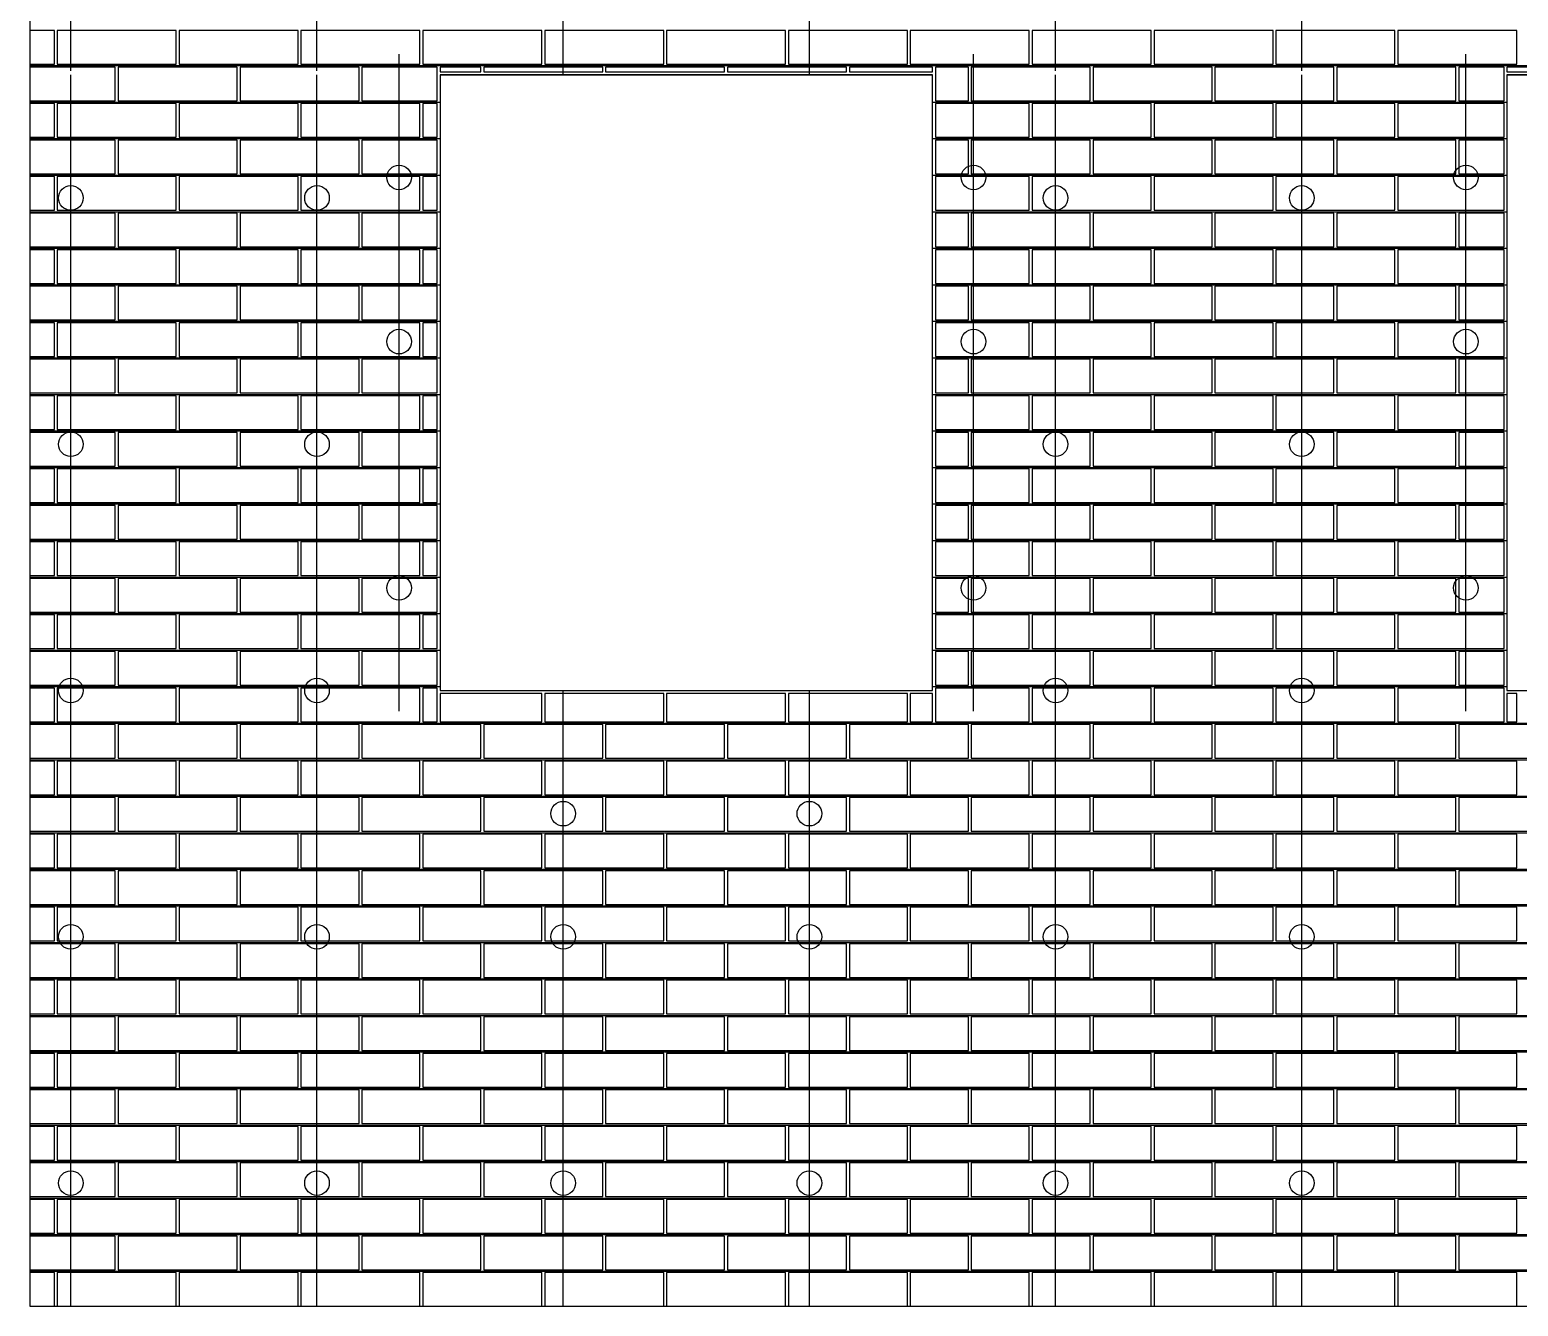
# Model space of a CAD drawing. Header units: millimetres. Extents: x 0 to 6000, y 0 to 6000.
# Drawn here: x 0 to 3628, y 0 to 3110 of the extents above; entities that cross this region are included whole.
import ezdxf

# ---------------------------------------------------------------- set-up
doc = ezdxf.new("R2010")
doc.units = ezdxf.units.MM
for name, color, linetype in [('SOURCE_OUTER', 7, 'Continuous'), ('SOURCE_WINDOWS', 4, 'Continuous'), ('TUTORIAL_BRACKETS', 1, 'Continuous'), ('TUTORIAL_CUT', 32, 'Continuous'), ('TUTORIAL_RAILS', 5, 'Continuous'), ('TUTORIAL_SHINA', 3, 'Continuous'), ('TUTORIAL_TILES', 30, 'Continuous')]:
    doc.layers.add(name, color=color, linetype=linetype)

msp = doc.modelspace()

# ---------------------------------------------------------------- linework, layer by layer
at = {"layer": 'SOURCE_OUTER'}
msp.add_lwpolyline([(0, 0), (6000, 0), (6000, 6000), (0, 6000)], close=True, dxfattribs=at)
at = {"layer": 'SOURCE_WINDOWS'}
for points in [[(1000, 1500), (2200, 1500), (2200, 3000), (1000, 3000)], [(3600, 1500), (4800, 1500), (4800, 3000), (3600, 3000)]]:
    msp.add_lwpolyline(points, close=True, dxfattribs=at)
at = {"layer": 'TUTORIAL_BRACKETS'}
for centre in [(900, 2750), (2300, 2750), (3500, 2750), (100, 2700), (700, 2700), (2500, 2700), (3100, 2700), (900, 2350), (2300, 2350), (3500, 2350), (100, 2100), (700, 2100), (2500, 2100), (3100, 2100), (900, 1750), (2300, 1750), (3500, 1750), (100, 1500), (700, 1500), (2500, 1500), (3100, 1500), (1300, 1200), (1900, 1200), (100, 900), (700, 900), (1300, 900), (1900, 900), (2500, 900), (3100, 900), (100, 300), (700, 300), (1300, 300), (1900, 300), (2500, 300), (3100, 300)]:
    msp.add_circle(centre, 30, dxfattribs=at)
at = {"layer": 'TUTORIAL_CUT'}
for points in [[(0, 3026), (60, 3026), (60, 3108), (0, 3108)], [(0, 2937), (208.5, 2937), (208.5, 3019), (0, 3019)], [(809.5, 2937), (993, 2937), (993, 3019), (809.5, 3019)], [(1000, 3007), (1099.5, 3007), (1099.5, 3019), (1000, 3019)], [(1106.5, 3007), (1396.5, 3007), (1396.5, 3019), (1106.5, 3019)], [(1403.5, 3007), (1693.5, 3007), (1693.5, 3019), (1403.5, 3019)], [(1700.5, 3007), (1990.5, 3007), (1990.5, 3019), (1700.5, 3019)], [(1997.5, 3007), (2200, 3007), (2200, 3019), (1997.5, 3019)], [(2207, 2937), (2287.5, 2937), (2287.5, 3019), (2207, 3019)], [(3482.5, 2937), (3593, 2937), (3593, 3019), (3482.5, 3019)], [(3600, 3007), (3772.5, 3007), (3772.5, 3019), (3600, 3019)], [(0, 2848), (60, 2848), (60, 2930), (0, 2930)], [(958, 2848), (993, 2848), (993, 2930), (958, 2930)], [(2207, 2848), (2436, 2848), (2436, 2930), (2207, 2930)], [(3334, 2848), (3593, 2848), (3593, 2930), (3334, 2930)], [(0, 2759), (208.5, 2759), (208.5, 2841), (0, 2841)], [(809.5, 2759), (993, 2759), (993, 2841), (809.5, 2841)], [(2207, 2759), (2287.5, 2759), (2287.5, 2841), (2207, 2841)], [(3482.5, 2759), (3593, 2759), (3593, 2841), (3482.5, 2841)], [(0, 2670), (60, 2670), (60, 2752), (0, 2752)], [(958, 2670), (993, 2670), (993, 2752), (958, 2752)], [(2207, 2670), (2436, 2670), (2436, 2752), (2207, 2752)], [(3334, 2670), (3593, 2670), (3593, 2752), (3334, 2752)], [(0, 2581), (208.5, 2581), (208.5, 2663), (0, 2663)], [(809.5, 2581), (993, 2581), (993, 2663), (809.5, 2663)], [(2207, 2581), (2287.5, 2581), (2287.5, 2663), (2207, 2663)], [(3482.5, 2581), (3593, 2581), (3593, 2663), (3482.5, 2663)], [(0, 2492), (60, 2492), (60, 2574), (0, 2574)], [(958, 2492), (993, 2492), (993, 2574), (958, 2574)], [(2207, 2492), (2436, 2492), (2436, 2574), (2207, 2574)], [(3334, 2492), (3593, 2492), (3593, 2574), (3334, 2574)], [(0, 2403), (208.5, 2403), (208.5, 2485), (0, 2485)], [(809.5, 2403), (993, 2403), (993, 2485), (809.5, 2485)], [(2207, 2403), (2287.5, 2403), (2287.5, 2485), (2207, 2485)], [(3482.5, 2403), (3593, 2403), (3593, 2485), (3482.5, 2485)], [(0, 2314), (60, 2314), (60, 2396), (0, 2396)], [(958, 2314), (993, 2314), (993, 2396), (958, 2396)], [(2207, 2314), (2436, 2314), (2436, 2396), (2207, 2396)], [(3334, 2314), (3593, 2314), (3593, 2396), (3334, 2396)], [(0, 2225), (208.5, 2225), (208.5, 2307), (0, 2307)], [(809.5, 2225), (993, 2225), (993, 2307), (809.5, 2307)], [(2207, 2225), (2287.5, 2225), (2287.5, 2307), (2207, 2307)], [(3482.5, 2225), (3593, 2225), (3593, 2307), (3482.5, 2307)], [(0, 2136), (60, 2136), (60, 2218), (0, 2218)], [(958, 2136), (993, 2136), (993, 2218), (958, 2218)], [(2207, 2136), (2436, 2136), (2436, 2218), (2207, 2218)], [(3334, 2136), (3593, 2136), (3593, 2218), (3334, 2218)], [(0, 2047), (208.5, 2047), (208.5, 2129), (0, 2129)], [(809.5, 2047), (993, 2047), (993, 2129), (809.5, 2129)], [(2207, 2047), (2287.5, 2047), (2287.5, 2129), (2207, 2129)], [(3482.5, 2047), (3593, 2047), (3593, 2129), (3482.5, 2129)], [(0, 1958), (60, 1958), (60, 2040), (0, 2040)], [(958, 1958), (993, 1958), (993, 2040), (958, 2040)], [(2207, 1958), (2436, 1958), (2436, 2040), (2207, 2040)], [(3334, 1958), (3593, 1958), (3593, 2040), (3334, 2040)], [(0, 1869), (208.5, 1869), (208.5, 1951), (0, 1951)], [(809.5, 1869), (993, 1869), (993, 1951), (809.5, 1951)], [(2207, 1869), (2287.5, 1869), (2287.5, 1951), (2207, 1951)], [(3482.5, 1869), (3593, 1869), (3593, 1951), (3482.5, 1951)], [(0, 1780), (60, 1780), (60, 1862), (0, 1862)], [(958, 1780), (993, 1780), (993, 1862), (958, 1862)], [(2207, 1780), (2436, 1780), (2436, 1862), (2207, 1862)], [(3334, 1780), (3593, 1780), (3593, 1862), (3334, 1862)], [(0, 1691), (208.5, 1691), (208.5, 1773), (0, 1773)], [(809.5, 1691), (993, 1691), (993, 1773), (809.5, 1773)], [(2207, 1691), (2287.5, 1691), (2287.5, 1773), (2207, 1773)], [(3482.5, 1691), (3593, 1691), (3593, 1773), (3482.5, 1773)], [(0, 1602), (60, 1602), (60, 1684), (0, 1684)], [(958, 1602), (993, 1602), (993, 1684), (958, 1684)], [(2207, 1602), (2436, 1602), (2436, 1684), (2207, 1684)], [(3334, 1602), (3593, 1602), (3593, 1684), (3334, 1684)], [(0, 1513), (208.5, 1513), (208.5, 1595), (0, 1595)], [(809.5, 1513), (993, 1513), (993, 1595), (809.5, 1595)], [(2207, 1513), (2287.5, 1513), (2287.5, 1595), (2207, 1595)], [(3482.5, 1513), (3593, 1513), (3593, 1595), (3482.5, 1595)], [(0, 1424), (60, 1424), (60, 1506), (0, 1506)], [(958, 1424), (993, 1424), (993, 1506), (958, 1506)], [(1000, 1424), (1248, 1424), (1248, 1493), (1000, 1493)], [(1255, 1424), (1545, 1424), (1545, 1493), (1255, 1493)], [(1552, 1424), (1842, 1424), (1842, 1493), (1552, 1493)], [(1849, 1424), (2139, 1424), (2139, 1493), (1849, 1493)], [(2146, 1424), (2200, 1424), (2200, 1493), (2146, 1493)], [(2207, 1424), (2436, 1424), (2436, 1506), (2207, 1506)], [(3334, 1424), (3593, 1424), (3593, 1506), (3334, 1506)], [(3600, 1424), (3624, 1424), (3624, 1493), (3600, 1493)], [(0, 1335), (208.5, 1335), (208.5, 1417), (0, 1417)], [(0, 1246), (60, 1246), (60, 1328), (0, 1328)], [(0, 1157), (208.5, 1157), (208.5, 1239), (0, 1239)], [(0, 1068), (60, 1068), (60, 1150), (0, 1150)], [(0, 979), (208.5, 979), (208.5, 1061), (0, 1061)], [(0, 890), (60, 890), (60, 972), (0, 972)], [(0, 801), (208.5, 801), (208.5, 883), (0, 883)], [(0, 712), (60, 712), (60, 794), (0, 794)], [(0, 623), (208.5, 623), (208.5, 705), (0, 705)], [(0, 534), (60, 534), (60, 616), (0, 616)], [(0, 445), (208.5, 445), (208.5, 527), (0, 527)], [(0, 356), (60, 356), (60, 438), (0, 438)], [(0, 267), (208.5, 267), (208.5, 349), (0, 349)], [(0, 178), (60, 178), (60, 260), (0, 260)], [(0, 89), (208.5, 89), (208.5, 171), (0, 171)], [(0, 0), (60, 0), (60, 82), (0, 82)]]:
    msp.add_lwpolyline(points, close=True, dxfattribs=at)
at = {"layer": 'TUTORIAL_RAILS'}
for p, q in [((100, 3010), (100, 6000)), ((700, 3010), (700, 6000)), ((1300, 3000), (1300, 6000)), ((1900, 3000), (1900, 6000)), ((2500, 3010), (2500, 6000)), ((3100, 3010), (3100, 6000)), ((900, 1450), (900, 3050)), ((2300, 1450), (2300, 3050)), ((3500, 1450), (3500, 3050)), ((100, 0), (100, 3000)), ((700, 0), (700, 3000)), ((2500, 0), (2500, 3000)), ((3100, 0), (3100, 3000)), ((1300, 0), (1300, 1500)), ((1900, 0), (1900, 1500))]:
    msp.add_line(p, q, dxfattribs=at)
at = {"layer": 'TUTORIAL_SHINA'}
for p, q in [((0, 3022.5), (2500, 3022.5)), ((2500, 3022.5), (4900, 3022.5)), ((1000, 3000), (2200, 3000)), ((3600, 3000), (4800, 3000)), ((0, 2933.5), (1000, 2933.5)), ((2200, 2933.5), (3600, 2933.5)), ((0, 2844.5), (1000, 2844.5)), ((2200, 2844.5), (3600, 2844.5)), ((0, 2755.5), (1000, 2755.5)), ((2200, 2755.5), (3600, 2755.5)), ((0, 2666.5), (1000, 2666.5)), ((2200, 2666.5), (3600, 2666.5)), ((0, 2577.5), (1000, 2577.5)), ((2200, 2577.5), (3600, 2577.5)), ((0, 2488.5), (1000, 2488.5)), ((2200, 2488.5), (3600, 2488.5)), ((0, 2399.5), (1000, 2399.5)), ((2200, 2399.5), (3600, 2399.5)), ((0, 2310.5), (1000, 2310.5)), ((2200, 2310.5), (3600, 2310.5)), ((0, 2221.5), (1000, 2221.5)), ((2200, 2221.5), (3600, 2221.5)), ((0, 2132.5), (1000, 2132.5)), ((2200, 2132.5), (3600, 2132.5)), ((0, 2043.5), (1000, 2043.5)), ((2200, 2043.5), (3600, 2043.5)), ((0, 1954.5), (1000, 1954.5)), ((2200, 1954.5), (3600, 1954.5)), ((0, 1865.5), (1000, 1865.5)), ((2200, 1865.5), (3600, 1865.5)), ((0, 1776.5), (1000, 1776.5)), ((2200, 1776.5), (3600, 1776.5)), ((0, 1687.5), (1000, 1687.5)), ((2200, 1687.5), (3600, 1687.5)), ((0, 1598.5), (1000, 1598.5)), ((2200, 1598.5), (3600, 1598.5)), ((0, 1509.5), (1000, 1509.5)), ((1000, 1500), (2200, 1500)), ((2200, 1509.5), (3600, 1509.5)), ((3600, 1500), (4800, 1500)), ((0, 1420.5), (2500, 1420.5)), ((2500, 1420.5), (4900, 1420.5)), ((0, 1331.5), (2500, 1331.5)), ((2500, 1331.5), (4900, 1331.5)), ((0, 1242.5), (2500, 1242.5)), ((2500, 1242.5), (4900, 1242.5)), ((0, 1153.5), (2500, 1153.5)), ((2500, 1153.5), (4900, 1153.5)), ((0, 1064.5), (2500, 1064.5)), ((2500, 1064.5), (4900, 1064.5)), ((0, 975.5), (2500, 975.5)), ((2500, 975.5), (4900, 975.5)), ((0, 886.5), (2500, 886.5)), ((2500, 886.5), (4900, 886.5)), ((0, 797.5), (2500, 797.5)), ((2500, 797.5), (4900, 797.5)), ((0, 708.5), (2500, 708.5)), ((2500, 708.5), (4900, 708.5)), ((0, 619.5), (2500, 619.5)), ((2500, 619.5), (4900, 619.5)), ((0, 530.5), (2500, 530.5)), ((2500, 530.5), (4900, 530.5)), ((0, 441.5), (2500, 441.5)), ((2500, 441.5), (4900, 441.5)), ((0, 352.5), (2500, 352.5)), ((2500, 352.5), (4900, 352.5)), ((0, 263.5), (2500, 263.5)), ((2500, 263.5), (4900, 263.5)), ((0, 174.5), (2500, 174.5)), ((2500, 174.5), (4900, 174.5)), ((0, 85.5), (2500, 85.5)), ((2500, 85.5), (4900, 85.5)), ((0, 0), (2500, 0)), ((2500, 0), (4900, 0))]:
    msp.add_line(p, q, dxfattribs=at)
at = {"layer": 'TUTORIAL_TILES'}
for points in [[(67, 3026), (357, 3026), (357, 3108), (67, 3108)], [(364, 3026), (654, 3026), (654, 3108), (364, 3108)], [(661, 3026), (951, 3026), (951, 3108), (661, 3108)], [(958, 3026), (1248, 3026), (1248, 3108), (958, 3108)], [(1255, 3026), (1545, 3026), (1545, 3108), (1255, 3108)], [(1552, 3026), (1842, 3026), (1842, 3108), (1552, 3108)], [(1849, 3026), (2139, 3026), (2139, 3108), (1849, 3108)], [(2146, 3026), (2436, 3026), (2436, 3108), (2146, 3108)], [(2443, 3026), (2733, 3026), (2733, 3108), (2443, 3108)], [(2740, 3026), (3030, 3026), (3030, 3108), (2740, 3108)], [(3037, 3026), (3327, 3026), (3327, 3108), (3037, 3108)], [(3334, 3026), (3624, 3026), (3624, 3108), (3334, 3108)], [(215.5, 2937), (505.5, 2937), (505.5, 3019), (215.5, 3019)], [(512.5, 2937), (802.5, 2937), (802.5, 3019), (512.5, 3019)], [(2294.5, 2937), (2584.5, 2937), (2584.5, 3019), (2294.5, 3019)], [(2591.5, 2937), (2881.5, 2937), (2881.5, 3019), (2591.5, 3019)], [(2888.5, 2937), (3178.5, 2937), (3178.5, 3019), (2888.5, 3019)], [(3185.5, 2937), (3475.5, 2937), (3475.5, 3019), (3185.5, 3019)], [(67, 2848), (357, 2848), (357, 2930), (67, 2930)], [(364, 2848), (654, 2848), (654, 2930), (364, 2930)], [(661, 2848), (951, 2848), (951, 2930), (661, 2930)], [(2443, 2848), (2733, 2848), (2733, 2930), (2443, 2930)], [(2740, 2848), (3030, 2848), (3030, 2930), (2740, 2930)], [(3037, 2848), (3327, 2848), (3327, 2930), (3037, 2930)], [(215.5, 2759), (505.5, 2759), (505.5, 2841), (215.5, 2841)], [(512.5, 2759), (802.5, 2759), (802.5, 2841), (512.5, 2841)], [(2294.5, 2759), (2584.5, 2759), (2584.5, 2841), (2294.5, 2841)], [(2591.5, 2759), (2881.5, 2759), (2881.5, 2841), (2591.5, 2841)], [(2888.5, 2759), (3178.5, 2759), (3178.5, 2841), (2888.5, 2841)], [(3185.5, 2759), (3475.5, 2759), (3475.5, 2841), (3185.5, 2841)], [(67, 2670), (357, 2670), (357, 2752), (67, 2752)], [(364, 2670), (654, 2670), (654, 2752), (364, 2752)], [(661, 2670), (951, 2670), (951, 2752), (661, 2752)], [(2443, 2670), (2733, 2670), (2733, 2752), (2443, 2752)], [(2740, 2670), (3030, 2670), (3030, 2752), (2740, 2752)], [(3037, 2670), (3327, 2670), (3327, 2752), (3037, 2752)], [(215.5, 2581), (505.5, 2581), (505.5, 2663), (215.5, 2663)], [(512.5, 2581), (802.5, 2581), (802.5, 2663), (512.5, 2663)], [(2294.5, 2581), (2584.5, 2581), (2584.5, 2663), (2294.5, 2663)], [(2591.5, 2581), (2881.5, 2581), (2881.5, 2663), (2591.5, 2663)], [(2888.5, 2581), (3178.5, 2581), (3178.5, 2663), (2888.5, 2663)], [(3185.5, 2581), (3475.5, 2581), (3475.5, 2663), (3185.5, 2663)], [(67, 2492), (357, 2492), (357, 2574), (67, 2574)], [(364, 2492), (654, 2492), (654, 2574), (364, 2574)], [(661, 2492), (951, 2492), (951, 2574), (661, 2574)], [(2443, 2492), (2733, 2492), (2733, 2574), (2443, 2574)], [(2740, 2492), (3030, 2492), (3030, 2574), (2740, 2574)], [(3037, 2492), (3327, 2492), (3327, 2574), (3037, 2574)], [(215.5, 2403), (505.5, 2403), (505.5, 2485), (215.5, 2485)], [(512.5, 2403), (802.5, 2403), (802.5, 2485), (512.5, 2485)], [(2294.5, 2403), (2584.5, 2403), (2584.5, 2485), (2294.5, 2485)], [(2591.5, 2403), (2881.5, 2403), (2881.5, 2485), (2591.5, 2485)], [(2888.5, 2403), (3178.5, 2403), (3178.5, 2485), (2888.5, 2485)], [(3185.5, 2403), (3475.5, 2403), (3475.5, 2485), (3185.5, 2485)], [(67, 2314), (357, 2314), (357, 2396), (67, 2396)], [(364, 2314), (654, 2314), (654, 2396), (364, 2396)], [(661, 2314), (951, 2314), (951, 2396), (661, 2396)], [(2443, 2314), (2733, 2314), (2733, 2396), (2443, 2396)], [(2740, 2314), (3030, 2314), (3030, 2396), (2740, 2396)], [(3037, 2314), (3327, 2314), (3327, 2396), (3037, 2396)], [(215.5, 2225), (505.5, 2225), (505.5, 2307), (215.5, 2307)], [(512.5, 2225), (802.5, 2225), (802.5, 2307), (512.5, 2307)], [(2294.5, 2225), (2584.5, 2225), (2584.5, 2307), (2294.5, 2307)], [(2591.5, 2225), (2881.5, 2225), (2881.5, 2307), (2591.5, 2307)], [(2888.5, 2225), (3178.5, 2225), (3178.5, 2307), (2888.5, 2307)], [(3185.5, 2225), (3475.5, 2225), (3475.5, 2307), (3185.5, 2307)], [(67, 2136), (357, 2136), (357, 2218), (67, 2218)], [(364, 2136), (654, 2136), (654, 2218), (364, 2218)], [(661, 2136), (951, 2136), (951, 2218), (661, 2218)], [(2443, 2136), (2733, 2136), (2733, 2218), (2443, 2218)], [(2740, 2136), (3030, 2136), (3030, 2218), (2740, 2218)], [(3037, 2136), (3327, 2136), (3327, 2218), (3037, 2218)], [(215.5, 2047), (505.5, 2047), (505.5, 2129), (215.5, 2129)], [(512.5, 2047), (802.5, 2047), (802.5, 2129), (512.5, 2129)], [(2294.5, 2047), (2584.5, 2047), (2584.5, 2129), (2294.5, 2129)], [(2591.5, 2047), (2881.5, 2047), (2881.5, 2129), (2591.5, 2129)], [(2888.5, 2047), (3178.5, 2047), (3178.5, 2129), (2888.5, 2129)], [(3185.5, 2047), (3475.5, 2047), (3475.5, 2129), (3185.5, 2129)], [(67, 1958), (357, 1958), (357, 2040), (67, 2040)], [(364, 1958), (654, 1958), (654, 2040), (364, 2040)], [(661, 1958), (951, 1958), (951, 2040), (661, 2040)], [(2443, 1958), (2733, 1958), (2733, 2040), (2443, 2040)], [(2740, 1958), (3030, 1958), (3030, 2040), (2740, 2040)], [(3037, 1958), (3327, 1958), (3327, 2040), (3037, 2040)], [(215.5, 1869), (505.5, 1869), (505.5, 1951), (215.5, 1951)], [(512.5, 1869), (802.5, 1869), (802.5, 1951), (512.5, 1951)], [(2294.5, 1869), (2584.5, 1869), (2584.5, 1951), (2294.5, 1951)], [(2591.5, 1869), (2881.5, 1869), (2881.5, 1951), (2591.5, 1951)], [(2888.5, 1869), (3178.5, 1869), (3178.5, 1951), (2888.5, 1951)], [(3185.5, 1869), (3475.5, 1869), (3475.5, 1951), (3185.5, 1951)], [(67, 1780), (357, 1780), (357, 1862), (67, 1862)], [(364, 1780), (654, 1780), (654, 1862), (364, 1862)], [(661, 1780), (951, 1780), (951, 1862), (661, 1862)], [(2443, 1780), (2733, 1780), (2733, 1862), (2443, 1862)], [(2740, 1780), (3030, 1780), (3030, 1862), (2740, 1862)], [(3037, 1780), (3327, 1780), (3327, 1862), (3037, 1862)], [(215.5, 1691), (505.5, 1691), (505.5, 1773), (215.5, 1773)], [(512.5, 1691), (802.5, 1691), (802.5, 1773), (512.5, 1773)], [(2294.5, 1691), (2584.5, 1691), (2584.5, 1773), (2294.5, 1773)], [(2591.5, 1691), (2881.5, 1691), (2881.5, 1773), (2591.5, 1773)], [(2888.5, 1691), (3178.5, 1691), (3178.5, 1773), (2888.5, 1773)], [(3185.5, 1691), (3475.5, 1691), (3475.5, 1773), (3185.5, 1773)], [(67, 1602), (357, 1602), (357, 1684), (67, 1684)], [(364, 1602), (654, 1602), (654, 1684), (364, 1684)], [(661, 1602), (951, 1602), (951, 1684), (661, 1684)], [(2443, 1602), (2733, 1602), (2733, 1684), (2443, 1684)], [(2740, 1602), (3030, 1602), (3030, 1684), (2740, 1684)], [(3037, 1602), (3327, 1602), (3327, 1684), (3037, 1684)], [(215.5, 1513), (505.5, 1513), (505.5, 1595), (215.5, 1595)], [(512.5, 1513), (802.5, 1513), (802.5, 1595), (512.5, 1595)], [(2294.5, 1513), (2584.5, 1513), (2584.5, 1595), (2294.5, 1595)], [(2591.5, 1513), (2881.5, 1513), (2881.5, 1595), (2591.5, 1595)], [(2888.5, 1513), (3178.5, 1513), (3178.5, 1595), (2888.5, 1595)], [(3185.5, 1513), (3475.5, 1513), (3475.5, 1595), (3185.5, 1595)], [(67, 1424), (357, 1424), (357, 1506), (67, 1506)], [(364, 1424), (654, 1424), (654, 1506), (364, 1506)], [(661, 1424), (951, 1424), (951, 1506), (661, 1506)], [(2443, 1424), (2733, 1424), (2733, 1506), (2443, 1506)], [(2740, 1424), (3030, 1424), (3030, 1506), (2740, 1506)], [(3037, 1424), (3327, 1424), (3327, 1506), (3037, 1506)], [(215.5, 1335), (505.5, 1335), (505.5, 1417), (215.5, 1417)], [(512.5, 1335), (802.5, 1335), (802.5, 1417), (512.5, 1417)], [(809.5, 1335), (1099.5, 1335), (1099.5, 1417), (809.5, 1417)], [(1106.5, 1335), (1396.5, 1335), (1396.5, 1417), (1106.5, 1417)], [(1403.5, 1335), (1693.5, 1335), (1693.5, 1417), (1403.5, 1417)], [(1700.5, 1335), (1990.5, 1335), (1990.5, 1417), (1700.5, 1417)], [(1997.5, 1335), (2287.5, 1335), (2287.5, 1417), (1997.5, 1417)], [(2294.5, 1335), (2584.5, 1335), (2584.5, 1417), (2294.5, 1417)], [(2591.5, 1335), (2881.5, 1335), (2881.5, 1417), (2591.5, 1417)], [(2888.5, 1335), (3178.5, 1335), (3178.5, 1417), (2888.5, 1417)], [(3185.5, 1335), (3475.5, 1335), (3475.5, 1417), (3185.5, 1417)], [(3482.5, 1335), (3772.5, 1335), (3772.5, 1417), (3482.5, 1417)], [(67, 1246), (357, 1246), (357, 1328), (67, 1328)], [(364, 1246), (654, 1246), (654, 1328), (364, 1328)], [(661, 1246), (951, 1246), (951, 1328), (661, 1328)], [(958, 1246), (1248, 1246), (1248, 1328), (958, 1328)], [(1255, 1246), (1545, 1246), (1545, 1328), (1255, 1328)], [(1552, 1246), (1842, 1246), (1842, 1328), (1552, 1328)], [(1849, 1246), (2139, 1246), (2139, 1328), (1849, 1328)], [(2146, 1246), (2436, 1246), (2436, 1328), (2146, 1328)], [(2443, 1246), (2733, 1246), (2733, 1328), (2443, 1328)], [(2740, 1246), (3030, 1246), (3030, 1328), (2740, 1328)], [(3037, 1246), (3327, 1246), (3327, 1328), (3037, 1328)], [(3334, 1246), (3624, 1246), (3624, 1328), (3334, 1328)], [(215.5, 1157), (505.5, 1157), (505.5, 1239), (215.5, 1239)], [(512.5, 1157), (802.5, 1157), (802.5, 1239), (512.5, 1239)], [(809.5, 1157), (1099.5, 1157), (1099.5, 1239), (809.5, 1239)], [(1106.5, 1157), (1396.5, 1157), (1396.5, 1239), (1106.5, 1239)], [(1403.5, 1157), (1693.5, 1157), (1693.5, 1239), (1403.5, 1239)], [(1700.5, 1157), (1990.5, 1157), (1990.5, 1239), (1700.5, 1239)], [(1997.5, 1157), (2287.5, 1157), (2287.5, 1239), (1997.5, 1239)], [(2294.5, 1157), (2584.5, 1157), (2584.5, 1239), (2294.5, 1239)], [(2591.5, 1157), (2881.5, 1157), (2881.5, 1239), (2591.5, 1239)], [(2888.5, 1157), (3178.5, 1157), (3178.5, 1239), (2888.5, 1239)], [(3185.5, 1157), (3475.5, 1157), (3475.5, 1239), (3185.5, 1239)], [(3482.5, 1157), (3772.5, 1157), (3772.5, 1239), (3482.5, 1239)], [(67, 1068), (357, 1068), (357, 1150), (67, 1150)], [(364, 1068), (654, 1068), (654, 1150), (364, 1150)], [(661, 1068), (951, 1068), (951, 1150), (661, 1150)], [(958, 1068), (1248, 1068), (1248, 1150), (958, 1150)], [(1255, 1068), (1545, 1068), (1545, 1150), (1255, 1150)], [(1552, 1068), (1842, 1068), (1842, 1150), (1552, 1150)], [(1849, 1068), (2139, 1068), (2139, 1150), (1849, 1150)], [(2146, 1068), (2436, 1068), (2436, 1150), (2146, 1150)], [(2443, 1068), (2733, 1068), (2733, 1150), (2443, 1150)], [(2740, 1068), (3030, 1068), (3030, 1150), (2740, 1150)], [(3037, 1068), (3327, 1068), (3327, 1150), (3037, 1150)], [(3334, 1068), (3624, 1068), (3624, 1150), (3334, 1150)], [(215.5, 979), (505.5, 979), (505.5, 1061), (215.5, 1061)], [(512.5, 979), (802.5, 979), (802.5, 1061), (512.5, 1061)], [(809.5, 979), (1099.5, 979), (1099.5, 1061), (809.5, 1061)], [(1106.5, 979), (1396.5, 979), (1396.5, 1061), (1106.5, 1061)], [(1403.5, 979), (1693.5, 979), (1693.5, 1061), (1403.5, 1061)], [(1700.5, 979), (1990.5, 979), (1990.5, 1061), (1700.5, 1061)], [(1997.5, 979), (2287.5, 979), (2287.5, 1061), (1997.5, 1061)], [(2294.5, 979), (2584.5, 979), (2584.5, 1061), (2294.5, 1061)], [(2591.5, 979), (2881.5, 979), (2881.5, 1061), (2591.5, 1061)], [(2888.5, 979), (3178.5, 979), (3178.5, 1061), (2888.5, 1061)], [(3185.5, 979), (3475.5, 979), (3475.5, 1061), (3185.5, 1061)], [(3482.5, 979), (3772.5, 979), (3772.5, 1061), (3482.5, 1061)], [(67, 890), (357, 890), (357, 972), (67, 972)], [(364, 890), (654, 890), (654, 972), (364, 972)], [(661, 890), (951, 890), (951, 972), (661, 972)], [(958, 890), (1248, 890), (1248, 972), (958, 972)], [(1255, 890), (1545, 890), (1545, 972), (1255, 972)], [(1552, 890), (1842, 890), (1842, 972), (1552, 972)], [(1849, 890), (2139, 890), (2139, 972), (1849, 972)], [(2146, 890), (2436, 890), (2436, 972), (2146, 972)], [(2443, 890), (2733, 890), (2733, 972), (2443, 972)], [(2740, 890), (3030, 890), (3030, 972), (2740, 972)], [(3037, 890), (3327, 890), (3327, 972), (3037, 972)], [(3334, 890), (3624, 890), (3624, 972), (3334, 972)], [(215.5, 801), (505.5, 801), (505.5, 883), (215.5, 883)], [(512.5, 801), (802.5, 801), (802.5, 883), (512.5, 883)], [(809.5, 801), (1099.5, 801), (1099.5, 883), (809.5, 883)], [(1106.5, 801), (1396.5, 801), (1396.5, 883), (1106.5, 883)], [(1403.5, 801), (1693.5, 801), (1693.5, 883), (1403.5, 883)], [(1700.5, 801), (1990.5, 801), (1990.5, 883), (1700.5, 883)], [(1997.5, 801), (2287.5, 801), (2287.5, 883), (1997.5, 883)], [(2294.5, 801), (2584.5, 801), (2584.5, 883), (2294.5, 883)], [(2591.5, 801), (2881.5, 801), (2881.5, 883), (2591.5, 883)], [(2888.5, 801), (3178.5, 801), (3178.5, 883), (2888.5, 883)], [(3185.5, 801), (3475.5, 801), (3475.5, 883), (3185.5, 883)], [(3482.5, 801), (3772.5, 801), (3772.5, 883), (3482.5, 883)], [(67, 712), (357, 712), (357, 794), (67, 794)], [(364, 712), (654, 712), (654, 794), (364, 794)], [(661, 712), (951, 712), (951, 794), (661, 794)], [(958, 712), (1248, 712), (1248, 794), (958, 794)], [(1255, 712), (1545, 712), (1545, 794), (1255, 794)], [(1552, 712), (1842, 712), (1842, 794), (1552, 794)], [(1849, 712), (2139, 712), (2139, 794), (1849, 794)], [(2146, 712), (2436, 712), (2436, 794), (2146, 794)], [(2443, 712), (2733, 712), (2733, 794), (2443, 794)], [(2740, 712), (3030, 712), (3030, 794), (2740, 794)], [(3037, 712), (3327, 712), (3327, 794), (3037, 794)], [(3334, 712), (3624, 712), (3624, 794), (3334, 794)], [(215.5, 623), (505.5, 623), (505.5, 705), (215.5, 705)], [(512.5, 623), (802.5, 623), (802.5, 705), (512.5, 705)], [(809.5, 623), (1099.5, 623), (1099.5, 705), (809.5, 705)], [(1106.5, 623), (1396.5, 623), (1396.5, 705), (1106.5, 705)], [(1403.5, 623), (1693.5, 623), (1693.5, 705), (1403.5, 705)], [(1700.5, 623), (1990.5, 623), (1990.5, 705), (1700.5, 705)], [(1997.5, 623), (2287.5, 623), (2287.5, 705), (1997.5, 705)], [(2294.5, 623), (2584.5, 623), (2584.5, 705), (2294.5, 705)], [(2591.5, 623), (2881.5, 623), (2881.5, 705), (2591.5, 705)], [(2888.5, 623), (3178.5, 623), (3178.5, 705), (2888.5, 705)], [(3185.5, 623), (3475.5, 623), (3475.5, 705), (3185.5, 705)], [(3482.5, 623), (3772.5, 623), (3772.5, 705), (3482.5, 705)], [(67, 534), (357, 534), (357, 616), (67, 616)], [(364, 534), (654, 534), (654, 616), (364, 616)], [(661, 534), (951, 534), (951, 616), (661, 616)], [(958, 534), (1248, 534), (1248, 616), (958, 616)], [(1255, 534), (1545, 534), (1545, 616), (1255, 616)], [(1552, 534), (1842, 534), (1842, 616), (1552, 616)], [(1849, 534), (2139, 534), (2139, 616), (1849, 616)], [(2146, 534), (2436, 534), (2436, 616), (2146, 616)], [(2443, 534), (2733, 534), (2733, 616), (2443, 616)], [(2740, 534), (3030, 534), (3030, 616), (2740, 616)], [(3037, 534), (3327, 534), (3327, 616), (3037, 616)], [(3334, 534), (3624, 534), (3624, 616), (3334, 616)], [(215.5, 445), (505.5, 445), (505.5, 527), (215.5, 527)], [(512.5, 445), (802.5, 445), (802.5, 527), (512.5, 527)], [(809.5, 445), (1099.5, 445), (1099.5, 527), (809.5, 527)], [(1106.5, 445), (1396.5, 445), (1396.5, 527), (1106.5, 527)], [(1403.5, 445), (1693.5, 445), (1693.5, 527), (1403.5, 527)], [(1700.5, 445), (1990.5, 445), (1990.5, 527), (1700.5, 527)], [(1997.5, 445), (2287.5, 445), (2287.5, 527), (1997.5, 527)], [(2294.5, 445), (2584.5, 445), (2584.5, 527), (2294.5, 527)], [(2591.5, 445), (2881.5, 445), (2881.5, 527), (2591.5, 527)], [(2888.5, 445), (3178.5, 445), (3178.5, 527), (2888.5, 527)], [(3185.5, 445), (3475.5, 445), (3475.5, 527), (3185.5, 527)], [(3482.5, 445), (3772.5, 445), (3772.5, 527), (3482.5, 527)], [(67, 356), (357, 356), (357, 438), (67, 438)], [(364, 356), (654, 356), (654, 438), (364, 438)], [(661, 356), (951, 356), (951, 438), (661, 438)], [(958, 356), (1248, 356), (1248, 438), (958, 438)], [(1255, 356), (1545, 356), (1545, 438), (1255, 438)], [(1552, 356), (1842, 356), (1842, 438), (1552, 438)], [(1849, 356), (2139, 356), (2139, 438), (1849, 438)], [(2146, 356), (2436, 356), (2436, 438), (2146, 438)], [(2443, 356), (2733, 356), (2733, 438), (2443, 438)], [(2740, 356), (3030, 356), (3030, 438), (2740, 438)], [(3037, 356), (3327, 356), (3327, 438), (3037, 438)], [(3334, 356), (3624, 356), (3624, 438), (3334, 438)], [(215.5, 267), (505.5, 267), (505.5, 349), (215.5, 349)], [(512.5, 267), (802.5, 267), (802.5, 349), (512.5, 349)], [(809.5, 267), (1099.5, 267), (1099.5, 349), (809.5, 349)], [(1106.5, 267), (1396.5, 267), (1396.5, 349), (1106.5, 349)], [(1403.5, 267), (1693.5, 267), (1693.5, 349), (1403.5, 349)], [(1700.5, 267), (1990.5, 267), (1990.5, 349), (1700.5, 349)], [(1997.5, 267), (2287.5, 267), (2287.5, 349), (1997.5, 349)], [(2294.5, 267), (2584.5, 267), (2584.5, 349), (2294.5, 349)], [(2591.5, 267), (2881.5, 267), (2881.5, 349), (2591.5, 349)], [(2888.5, 267), (3178.5, 267), (3178.5, 349), (2888.5, 349)], [(3185.5, 267), (3475.5, 267), (3475.5, 349), (3185.5, 349)], [(3482.5, 267), (3772.5, 267), (3772.5, 349), (3482.5, 349)], [(67, 178), (357, 178), (357, 260), (67, 260)], [(364, 178), (654, 178), (654, 260), (364, 260)], [(661, 178), (951, 178), (951, 260), (661, 260)], [(958, 178), (1248, 178), (1248, 260), (958, 260)], [(1255, 178), (1545, 178), (1545, 260), (1255, 260)], [(1552, 178), (1842, 178), (1842, 260), (1552, 260)], [(1849, 178), (2139, 178), (2139, 260), (1849, 260)], [(2146, 178), (2436, 178), (2436, 260), (2146, 260)], [(2443, 178), (2733, 178), (2733, 260), (2443, 260)], [(2740, 178), (3030, 178), (3030, 260), (2740, 260)], [(3037, 178), (3327, 178), (3327, 260), (3037, 260)], [(3334, 178), (3624, 178), (3624, 260), (3334, 260)], [(215.5, 89), (505.5, 89), (505.5, 171), (215.5, 171)], [(512.5, 89), (802.5, 89), (802.5, 171), (512.5, 171)], [(809.5, 89), (1099.5, 89), (1099.5, 171), (809.5, 171)], [(1106.5, 89), (1396.5, 89), (1396.5, 171), (1106.5, 171)], [(1403.5, 89), (1693.5, 89), (1693.5, 171), (1403.5, 171)], [(1700.5, 89), (1990.5, 89), (1990.5, 171), (1700.5, 171)], [(1997.5, 89), (2287.5, 89), (2287.5, 171), (1997.5, 171)], [(2294.5, 89), (2584.5, 89), (2584.5, 171), (2294.5, 171)], [(2591.5, 89), (2881.5, 89), (2881.5, 171), (2591.5, 171)], [(2888.5, 89), (3178.5, 89), (3178.5, 171), (2888.5, 171)], [(3185.5, 89), (3475.5, 89), (3475.5, 171), (3185.5, 171)], [(3482.5, 89), (3772.5, 89), (3772.5, 171), (3482.5, 171)], [(67, 0), (357, 0), (357, 82), (67, 82)], [(364, 0), (654, 0), (654, 82), (364, 82)], [(661, 0), (951, 0), (951, 82), (661, 82)], [(958, 0), (1248, 0), (1248, 82), (958, 82)], [(1255, 0), (1545, 0), (1545, 82), (1255, 82)], [(1552, 0), (1842, 0), (1842, 82), (1552, 82)], [(1849, 0), (2139, 0), (2139, 82), (1849, 82)], [(2146, 0), (2436, 0), (2436, 82), (2146, 82)], [(2443, 0), (2733, 0), (2733, 82), (2443, 82)], [(2740, 0), (3030, 0), (3030, 82), (2740, 82)], [(3037, 0), (3327, 0), (3327, 82), (3037, 82)], [(3334, 0), (3624, 0), (3624, 82), (3334, 82)]]:
    msp.add_lwpolyline(points, close=True, dxfattribs=at)

doc.saveas('drawing.dxf')
